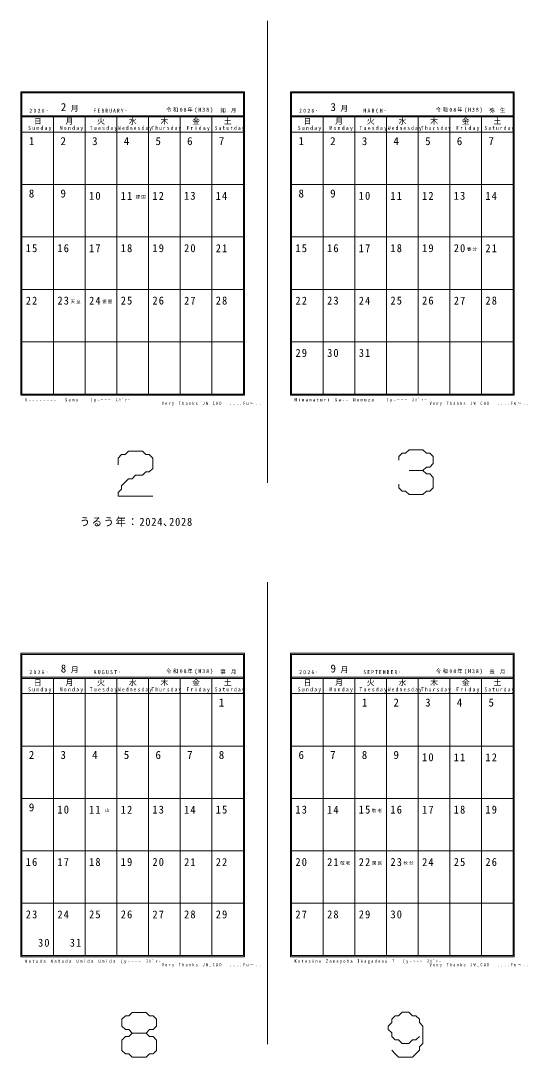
# Model space of a CAD drawing. Units: millimetres on the paper. Extents: x -557 to 659, y -402 to 385.
# Drawn here: x -259 to -33, y -90.2 to 384.7 of the extents above; entities that cross this region are included whole.
import ezdxf
from ezdxf.enums import TextEntityAlignment as Align

# ---------------------------------------------------------------- set-up
doc = ezdxf.new("R2010")
doc.units = ezdxf.units.MM
doc.layers.add('0-0_予定書込み', color=7, linetype='Continuous', lineweight=13)
doc.layers.add('0-F_枠等', color=7, linetype='Continuous', lineweight=13)
for name, color, linetype in [('0-6_日付等', 7, 'Continuous'), ('0-D_ちょっと一言', 7, 'Continuous'), ('0-E_年', 7, 'Continuous')]:
    doc.layers.add(name, color=color, linetype=linetype)
doc.styles.add('ＭＳ 明朝', font='')
doc.styles.get('ＭＳ 明朝').set_extended_font_data('MS Mincho')

msp = doc.modelspace()

# ---------------------------------------------------------------- linework, layer by layer
at = {"layer": '0-F_枠等'}
for p, q in [((-145.972, 384.7), (-145.972, 172.98)), ((-258.472, 351.619), (-156.972, 351.619)), ((-258.472, 351.619), (-258.472, 213.619)), ((-156.972, 213.619), (-156.972, 351.619)), ((-156.472, 352.119), (-156.472, 213.119)), ((-135.472, 213.119), (-135.472, 352.119)), ((-135.472, 352.119), (-32.972, 352.119)), ((-134.972, 213.619), (-134.972, 351.619)), ((-134.972, 351.619), (-33.472, 351.619)), ((-33.472, 213.619), (-33.472, 351.619)), ((-32.972, 213.119), (-32.972, 352.119)), ((-156.972, 341.119), (-258.472, 341.119)), ((-156.972, 340.62), (-258.472, 340.62)), ((-243.972, 333.62), (-243.972, 340.62)), ((-229.472, 340.62), (-229.472, 333.62)), ((-214.972, 340.62), (-214.972, 333.62)), ((-200.472, 340.62), (-200.472, 333.62)), ((-185.972, 340.62), (-185.972, 333.62)), ((-171.472, 340.62), (-171.472, 333.62)), ((-134.972, 341.119), (-33.472, 341.119)), ((-134.972, 340.62), (-33.472, 340.62)), ((-120.472, 333.62), (-120.472, 340.62)), ((-105.972, 340.62), (-105.972, 333.62)), ((-91.472, 340.62), (-91.472, 333.62)), ((-76.972, 340.62), (-76.972, 333.62)), ((-62.472, 340.62), (-62.472, 333.62)), ((-47.972, 340.62), (-47.972, 333.62)), ((-156.972, 333.62), (-258.472, 333.62)), ((-33.472, 333.62), (-134.972, 333.62)), ((-258.972, 213.119), (-156.472, 213.119)), ((-258.472, 213.619), (-156.972, 213.619)), ((-135.472, 213.119), (-32.972, 213.119)), ((-134.972, 213.619), (-33.472, 213.619)), ((-145.972, 127.475), (-145.972, -84.245)), ((-258.472, 94.394), (-156.972, 94.394)), ((-258.472, 94.394), (-258.472, -43.606)), ((-156.972, -43.606), (-156.972, 94.394)), ((-156.472, 94.894), (-156.472, -44.105)), ((-135.472, -44.105), (-135.472, 94.894)), ((-135.472, 94.894), (-32.972, 94.894)), ((-134.972, -43.606), (-134.972, 94.394)), ((-134.972, 94.394), (-33.472, 94.394)), ((-33.472, -43.606), (-33.472, 94.394)), ((-32.972, -44.105), (-32.972, 94.894)), ((-156.972, 83.894), (-258.472, 83.894)), ((-156.972, 83.395), (-258.472, 83.395)), ((-243.972, 76.395), (-243.972, 83.395)), ((-229.472, 83.395), (-229.472, 76.395)), ((-214.972, 83.395), (-214.972, 76.395)), ((-200.472, 83.395), (-200.472, 76.395)), ((-185.972, 83.395), (-185.972, 76.395)), ((-171.472, 83.395), (-171.472, 76.395)), ((-134.972, 83.894), (-33.472, 83.894)), ((-134.972, 83.395), (-33.472, 83.395)), ((-120.472, 76.395), (-120.472, 83.395)), ((-105.972, 83.395), (-105.972, 76.395)), ((-91.472, 83.395), (-91.472, 76.395)), ((-76.972, 83.395), (-76.972, 76.395)), ((-62.472, 83.395), (-62.472, 76.395)), ((-47.972, 83.395), (-47.972, 76.395)), ((-156.972, 76.395), (-258.472, 76.395)), ((-33.472, 76.395), (-134.972, 76.395)), ((-258.972, -44.105), (-156.472, -44.105)), ((-258.472, -43.606), (-156.972, -43.606)), ((-135.472, -44.105), (-32.972, -44.105)), ((-134.972, -43.606), (-33.472, -43.606))]:
    msp.add_line(p, q, dxfattribs=at)
at = {"layer": '0-F_枠等', "color": 4, "lineweight": 5}
for p, q in [((-243.972, 213.619), (-243.972, 333.62)), ((-229.472, 333.62), (-229.472, 213.619)), ((-214.972, 333.62), (-214.972, 213.619)), ((-200.472, 333.62), (-200.472, 213.619)), ((-185.972, 333.62), (-185.972, 213.619)), ((-171.472, 333.62), (-171.472, 213.619)), ((-120.472, 213.619), (-120.472, 333.62)), ((-105.972, 333.62), (-105.972, 213.619)), ((-91.472, 333.62), (-91.472, 213.619)), ((-76.972, 333.62), (-76.972, 213.619)), ((-62.472, 333.62), (-62.472, 213.619)), ((-47.972, 333.62), (-47.972, 213.619)), ((-156.972, 309.62), (-258.472, 309.62)), ((-33.472, 309.62), (-134.972, 309.62)), ((-156.972, 285.619), (-258.472, 285.619)), ((-33.472, 285.619), (-134.972, 285.619)), ((-156.972, 261.62), (-258.472, 261.62)), ((-33.472, 261.62), (-134.972, 261.62)), ((-156.972, 237.62), (-258.472, 237.62)), ((-33.472, 237.62), (-134.972, 237.62)), ((-243.972, -43.606), (-243.972, 76.395)), ((-229.472, 76.395), (-229.472, -43.606)), ((-214.972, 76.395), (-214.972, -43.606)), ((-200.472, 76.395), (-200.472, -43.606)), ((-185.972, 76.395), (-185.972, -43.606)), ((-171.472, 76.395), (-171.472, -43.606)), ((-120.472, -43.606), (-120.472, 76.395)), ((-105.972, 76.395), (-105.972, -43.606)), ((-91.472, 76.395), (-91.472, -43.606)), ((-76.972, 76.395), (-76.972, -43.606)), ((-62.472, 76.395), (-62.472, -43.606)), ((-47.972, 76.395), (-47.972, -43.606)), ((-156.972, 52.395), (-258.472, 52.395)), ((-33.472, 52.395), (-134.972, 52.395)), ((-156.972, 28.394), (-258.472, 28.394)), ((-33.472, 28.394), (-134.972, 28.394)), ((-156.972, 4.395), (-258.472, 4.395)), ((-33.472, 4.395), (-134.972, 4.395)), ((-156.972, -19.605), (-258.472, -19.605)), ((-33.472, -19.605), (-134.972, -19.605))]:
    msp.add_line(p, q, dxfattribs=at)
at = {"layer": '0-F_枠等', "color": 3}
for p, q in [((-209.599, 187.5), (-203.271, 187.5)), ((-81.135, 188.147), (-74.807, 188.147)), ((-214.345, 184.336), (-214.345, 181.172)), ((-206.435, 176.426), (-203.271, 176.426)), ((-81.135, 167.581), (-74.807, 167.581)), ((-207.882, -69.626), (-201.554, -69.626)), ((-84.346, -69.578), (-81.182, -69.578)), ((-212.628, -72.79), (-212.628, -75.954)), ((-196.808, -72.79), (-196.808, -75.954)), ((-207.882, -79.119), (-201.554, -79.119)), ((-212.628, -82.282), (-212.628, -87.029)), ((-196.808, -82.282), (-196.808, -87.029)), ((-84.346, -83.816), (-81.182, -83.816)), ((-207.882, -90.193), (-201.554, -90.193))]:
    msp.add_line(p, q, dxfattribs=at)
at = {"layer": '0-F_枠等'}
for points in [[(-156.472, 352.119), (-258.972, 352.119), (-258.972, 213.119)], [(-156.472, 94.894), (-258.972, 94.894), (-258.972, -44.105)]]:
    msp.add_lwpolyline(points, dxfattribs=at)
at = {"layer": '0-F_枠等', "color": 3}
for points in [[(-209.599, 187.5), (-211.181, 185.918), (-212.763, 185.918), (-214.345, 184.336)], [(-203.271, 187.5), (-201.689, 185.918), (-200.107, 185.918), (-198.525, 184.336)], [(-81.135, 188.147), (-82.717, 186.565), (-84.299, 186.565), (-85.881, 184.983), (-85.881, 183.401)], [(-74.807, 188.147), (-73.225, 186.565), (-71.643, 186.565), (-70.061, 184.983), (-70.061, 181.819), (-71.643, 180.237), (-73.225, 180.237), (-74.807, 178.655)], [(-198.525, 184.336), (-198.525, 179.59), (-200.107, 178.008), (-201.689, 178.008), (-203.271, 176.426)], [(-206.435, 176.426), (-208.017, 174.844), (-209.599, 174.844), (-211.181, 173.262), (-212.763, 171.68), (-212.763, 170.098), (-214.345, 168.516), (-214.345, 166.934), (-198.525, 166.934)], [(-81.135, 178.655), (-74.807, 178.655), (-73.225, 177.073), (-71.643, 177.073), (-70.061, 175.491), (-70.061, 170.745)], [(-85.881, 172.327), (-85.881, 170.745), (-84.299, 169.163), (-82.717, 169.163), (-81.135, 167.581)], [(-70.061, 170.745), (-71.643, 169.163), (-73.225, 169.163), (-74.807, 167.581)], [(-207.882, -69.626), (-209.464, -71.208), (-211.046, -71.208), (-212.628, -72.79)], [(-201.554, -69.626), (-199.972, -71.208), (-198.39, -71.208), (-196.808, -72.79)], [(-84.346, -69.578), (-85.928, -71.159), (-87.51, -71.159), (-89.092, -72.741), (-89.092, -74.323), (-90.674, -75.906), (-90.674, -77.488), (-89.092, -79.07), (-89.092, -80.652), (-87.51, -82.234), (-85.928, -82.234), (-84.346, -83.816)], [(-81.182, -69.578), (-79.6, -71.159), (-78.018, -71.159), (-76.436, -72.741), (-76.436, -74.323), (-74.854, -75.906), (-74.854, -83.816)], [(-212.628, -75.954), (-211.046, -77.536), (-209.464, -77.536), (-207.882, -79.119)], [(-196.808, -75.954), (-198.39, -77.536), (-199.972, -77.536), (-201.554, -79.119)], [(-207.882, -79.119), (-209.464, -80.701), (-211.046, -80.701), (-212.628, -82.282)], [(-201.554, -79.119), (-199.972, -80.701), (-198.39, -80.701), (-196.808, -82.282)], [(-76.436, -80.652), (-78.018, -82.234), (-79.6, -82.234), (-81.182, -83.816)], [(-74.854, -83.816), (-76.436, -85.398), (-76.436, -86.98), (-78.018, -88.562), (-79.6, -90.144)], [(-212.628, -87.029), (-211.046, -88.611), (-209.464, -88.611), (-207.882, -90.193)], [(-196.808, -87.029), (-198.39, -88.611), (-199.972, -88.611), (-201.554, -90.193)], [(-89.092, -86.98), (-87.51, -88.562), (-85.928, -90.144), (-79.6, -90.144)]]:
    msp.add_lwpolyline(points, dxfattribs=at)

# ---------------------------------------------------------------- texts
at = {"layer": '0-0_予定書込み', "insert": (-231.957, 152.89), "char_height": 3.666, "attachment_point": 7, "style": 'ＭＳ 明朝'}
msp.add_mtext('\\T1.15;\\W0.95;うるう年：2024､2028', dxfattribs=at)
at = {"layer": '0-6_日付等', "color": 6, "style": 'ＭＳ 明朝'}
for s, p in [('1', (-255.28, 326.619)), ('1', (-131.779, 326.62)), ('8', (-255.279, 302.62)), ('8', (-131.779, 302.62)), ('2', (-255.279, 45.394)), ('6', (-131.78, 45.394)), ('9', (-255.28, 21.395))]:
    msp.add_text(s, height=3.666, dxfattribs=at).set_placement(p, align=Align.BOTTOM_LEFT)
at = {"layer": '0-6_日付等', "style": 'ＭＳ 明朝'}
for s, height, p in [('2', 3.666, (-240.779, 326.62)), ('3', 3.666, (-226.279, 326.62)), ('4', 3.666, (-211.779, 326.62)), ('5', 3.666, (-197.279, 326.62)), ('6', 3.666, (-182.779, 326.62)), ('2', 3.666, (-117.279, 326.62)), ('3', 3.666, (-102.779, 326.62)), ('4', 3.666, (-88.279, 326.62)), ('5', 3.666, (-73.779, 326.62)), ('6', 3.666, (-59.279, 326.619)), ('9', 3.666, (-240.779, 302.62)), ('9', 3.666, (-117.279, 302.62)), ('1', 3.666, (-102.779, 69.395)), ('2', 3.666, (-88.279, 69.395)), ('3', 3.666, (-73.78, 69.394)), ('4', 3.666, (-59.28, 69.395)), ('3', 3.666, (-240.779, 45.395)), ('4', 3.666, (-226.279, 45.395)), ('5', 3.666, (-211.78, 45.395)), ('6', 3.666, (-197.279, 45.395)), ('7', 3.666, (-182.78, 45.395)), ('7', 3.666, (-117.28, 45.395)), ('8', 3.666, (-102.779, 45.395)), ('9', 3.666, (-88.28, 45.395)), ('山', 1.466, (-220.414, 21.895))]:
    msp.add_text(s, height=height, dxfattribs=at).set_placement(p, align=Align.BOTTOM_LEFT)
at = {"layer": '0-6_日付等', "color": 3, "style": 'ＭＳ 明朝'}
for s, p in [('7', (-168.279, 326.62)), ('7', (-44.779, 326.62)), ('1', (-168.28, 69.395)), ('5', (-44.779, 69.394)), ('8', (-168.28, 45.395))]:
    msp.add_text(s, height=3.666, dxfattribs=at).set_placement(p, align=Align.BOTTOM_LEFT)
at = {"layer": '0-6_日付等', "attachment_point": 7, "style": 'ＭＳ 明朝'}
for s, insert, char_height in [('\\T1.21;\\W0.95;10', (-227.654, 302.62), 3.666), ('\\T1.32;\\W0.95;\\~建国', (-207.788, 303.12), 1.466), ('\\T1.21;\\W0.95;12', (-198.654, 302.62), 3.666), ('\\T1.21;\\W0.95;13', (-184.154, 302.62), 3.666), ('\\T1.21;\\W0.95;10', (-104.154, 302.62), 3.666), ('\\T1.21;\\W0.95;11', (-89.654, 302.62), 3.666), ('\\T1.21;\\W0.95;12', (-75.154, 302.62), 3.666), ('\\T1.21;\\W0.95;13', (-60.654, 302.619), 3.666), ('\\T1.21;\\W0.95;16', (-242.154, 278.62), 3.666), ('\\T1.21;\\W0.95;17', (-227.654, 278.62), 3.666), ('\\T1.21;\\W0.95;18', (-213.154, 278.62), 3.666), ('\\T1.21;\\W0.95;19', (-198.654, 278.62), 3.666), ('\\T1.21;\\W0.95;20', (-184.154, 278.62), 3.666), ('\\T1.21;\\W0.95;16', (-118.654, 278.62), 3.666), ('\\T1.21;\\W0.95;17', (-104.154, 278.62), 3.666), ('\\T1.21;\\W0.95;18', (-89.654, 278.62), 3.666), ('\\T1.21;\\W0.95;19', (-75.154, 278.62), 3.666), ('\\T1.25;春分', (-54.664, 279.12), 1.466), ('\\T1.25;天皇', (-236.164, 255.12), 1.466), ('\\T1.21;\\W0.95;24', (-227.654, 254.62), 3.666), ('\\T1.25;振替', (-221.664, 255.12), 1.466), ('\\T1.21;\\W0.95;25', (-213.154, 254.62), 3.666), ('\\T1.21;\\W0.95;26', (-198.654, 254.62), 3.666), ('\\T1.21;\\W0.95;27', (-184.154, 254.62), 3.666), ('\\T1.21;\\W0.95;23', (-118.654, 254.62), 3.666), ('\\T1.21;\\W0.95;24', (-104.154, 254.62), 3.666), ('\\T1.21;\\W0.95;25', (-89.654, 254.62), 3.666), ('\\T1.21;\\W0.95;26', (-75.154, 254.62), 3.666), ('\\T1.21;\\W0.95;27', (-60.654, 254.62), 3.666), ('\\T1.21;\\W0.95;30', (-118.655, 230.62), 3.666), ('\\T1.21;\\W0.95;31', (-104.155, 230.62), 3.666), ('\\T1.21;\\W0.95;10', (-75.155, 45.395), 3.666), ('\\T1.21;\\W0.95;11', (-60.655, 45.395), 3.666), ('\\T1.21;\\W0.95;10', (-242.155, 21.395), 3.666), ('\\T1.21;\\W0.95;12', (-213.155, 21.395), 3.666), ('\\T1.21;\\W0.95;13', (-198.654, 21.395), 3.666), ('\\T1.21;\\W0.95;14', (-184.155, 21.395), 3.666), ('\\T1.21;\\W0.95;14', (-118.655, 21.395), 3.666), ('\\T1.21;\\W0.95;15', (-104.154, 21.395), 3.666), ('\\T1.21;\\W0.95;16', (-89.654, 21.395), 3.666), ('\\T1.21;\\W0.95;17', (-75.155, 21.395), 3.666), ('\\T1.21;\\W0.95;18', (-60.655, 21.395), 3.666), ('\\T1.25;敬老', (-98.164, 21.895), 1.466), ('\\T1.21;\\W0.95;17', (-242.155, -2.605), 3.666), ('\\T1.21;\\W0.95;18', (-227.655, -2.605), 3.666), ('\\T1.21;\\W0.95;19', (-213.155, -2.605), 3.666), ('\\T1.21;\\W0.95;20', (-198.655, -2.605), 3.666), ('\\T1.21;\\W0.95;21', (-184.155, -2.605), 3.666), ('\\T1.21;\\W0.95;24', (-75.155, -2.605), 3.666), ('\\T1.21;\\W0.95;25', (-60.655, -2.605), 3.666), ('\\T1.25;敬老', (-112.664, -2.105), 1.466), ('\\T1.25;国民', (-98.164, -2.105), 1.466), ('\\T1.25;秋分', (-83.664, -2.105), 1.466), ('\\T1.21;\\W0.95;24', (-242.155, -26.605), 3.666), ('\\T1.21;\\W0.95;25', (-227.654, -26.605), 3.666), ('\\T1.21;\\W0.95;26', (-213.155, -26.605), 3.666), ('\\T1.21;\\W0.95;27', (-198.655, -26.605), 3.666), ('\\T1.21;\\W0.95;28', (-184.155, -26.605), 3.666), ('\\T1.21;\\W0.95;28', (-118.654, -26.605), 3.666), ('\\T1.21;\\W0.95;29', (-104.154, -26.605), 3.666), ('\\T1.21;\\W0.95;30', (-89.655, -26.605), 3.666), ('\\T1.21;\\W0.95;31', (-236.539, -39.605), 3.666)]:
    msp.add_mtext(s, dxfattribs=dict(at, insert=insert, char_height=char_height))
at = {"layer": '0-6_日付等', "color": 6, "char_height": 3.666, "attachment_point": 7, "style": 'ＭＳ 明朝'}
for s, insert in [('\\T1.21;\\W0.95;11', (-213.154, 302.62)), ('\\T1.21;\\W0.95;15', (-256.654, 278.62)), ('\\T1.21;\\W0.95;15', (-133.154, 278.62)), ('\\T1.21;\\W0.95;20', (-60.654, 278.62)), ('\\T1.21;\\W0.95;22', (-256.654, 254.62)), ('\\T1.21;\\W0.95;23', (-242.154, 254.62)), ('\\T1.21;\\W0.95;22', (-133.154, 254.62)), ('\\T1.21;\\W0.95;29', (-133.154, 230.62)), ('\\T1.21;\\W0.95;11', (-227.654, 21.395)), ('\\T1.21;\\W0.95;13', (-133.155, 21.394)), ('\\T1.21;\\W0.95;16', (-256.655, -2.605)), ('\\T1.21;\\W0.95;20', (-133.155, -2.606)), ('\\T1.21;\\W0.95;21', (-118.655, -2.605)), ('\\T1.21;\\W0.95;22', (-104.154, -2.605)), ('\\T1.21;\\W0.95;23', (-89.655, -2.605)), ('\\T1.21;\\W0.95;23', (-256.655, -26.605)), ('\\T1.21;\\W0.95;27', (-133.155, -26.606)), ('\\T1.21;\\W0.95;30', (-251.039, -39.605))]:
    msp.add_mtext(s, dxfattribs=dict(at, insert=insert))
at = {"layer": '0-6_日付等', "color": 3, "char_height": 3.666, "attachment_point": 7, "style": 'ＭＳ 明朝'}
for s, insert in [('\\T1.21;\\W0.95;14', (-169.654, 302.62)), ('\\T1.21;\\W0.95;14', (-46.154, 302.62)), ('\\T1.21;\\W0.95;21', (-169.654, 278.62)), ('\\T1.21;\\W0.95;21', (-46.154, 278.62)), ('\\T1.21;\\W0.95;28', (-169.654, 254.62)), ('\\T1.21;\\W0.95;28', (-46.154, 254.62)), ('\\T1.21;\\W0.95;12', (-46.154, 45.394)), ('\\T1.21;\\W0.95;15', (-169.655, 21.395)), ('\\T1.21;\\W0.95;19', (-46.154, 21.395)), ('\\T1.21;\\W0.95;22', (-169.655, -2.605)), ('\\T1.21;\\W0.95;26', (-46.154, -2.605)), ('\\T1.21;\\W0.95;29', (-169.655, -26.605))]:
    msp.add_mtext(s, dxfattribs=dict(at, insert=insert))
at = {"layer": '0-D_ちょっと一言', "char_height": 1.466, "attachment_point": 7, "style": 'ＭＳ 明朝'}
for s, insert in [('\\T1.54;\\W0.9;U--------\\~\\~Samu\\~\\~\\~(y-~~~\\~ｽﾊﾟｧｰ', (-257.033, 209.883)), ('\\T1.62;\\W0.8;Very\\~Thanks\\~JW_CAD\\~\\~....Fu～..', (-194.358, 208.283)), ('\\T1.56;\\W0.9;Hinamaturi\\~Sa--\\~Nomuzo\\~\\~\\~(y-~~~\\~ｽﾊﾟｧｰ', (-133.619, 209.883)), ('\\T1.62;\\W0.8;Very\\~Thanks\\~JW_CAD\\~\\~....Fu～..', (-71.742, 208.283)), ('\\T1.56;\\W0.9;Natuda\\~Natuda\\~Umida\\~Umida\\~(y-~~~\\~ｽﾊﾟｧｰ', (-257.033, -47.342)), ('\\T1.62;\\W0.8;Very\\~Thanks\\~JW_CAD\\~\\~....Fu～..', (-194.358, -48.942)), ('\\T1.57;\\W0.85;Kotosino\\~Zansyoha\\~Ikagadesu\\~?\\~\\~(y-~~~\\~ｽﾊﾟｧｰ', (-133.619, -47.342)), ('\\T1.62;\\W0.8;Very\\~Thanks\\~JW_CAD\\~\\~....Fu～..', (-71.742, -48.942))]:
    msp.add_mtext(s, dxfattribs=dict(at, insert=insert))
at = {"layer": '0-E_年', "char_height": 1.833, "attachment_point": 7, "style": 'ＭＳ 明朝'}
for s, insert in [('\\T1.48;\\W0.85;2026･', (-254.99, 342.534)), ('\\T1.34;\\W0.9;令和08年(H38)', (-192.365, 342.534)), ('\\T1.48;\\W0.85;2026･', (-131.49, 342.534)), ('\\T1.34;\\W0.9;令和08年(H38)', (-68.865, 342.534)), ('\\T1.48;\\W0.85;2026･', (-254.989, 85.309)), ('\\T1.34;\\W0.9;令和08年(H38)', (-192.365, 85.309)), ('\\T1.48;\\W0.85;2026･', (-131.49, 85.309)), ('\\T1.34;\\W0.9;令和08年(H38)', (-68.865, 85.309))]:
    msp.add_mtext(s, dxfattribs=dict(at, insert=insert))
at = {"layer": '0-F_枠等', "style": 'ＭＳ 明朝'}
for s, height, p in [('2', 3.666, (-240.629, 342.22)), ('3', 3.666, (-117.13, 342.222)), ('月', 2.566, (-236.07, 342.535)), ('月', 2.566, (-112.57, 342.535)), ('月', 2.566, (-238.472, 336.62)), ('火', 2.566, (-223.972, 336.62)), ('水', 2.566, (-209.472, 336.62)), ('木', 2.566, (-194.972, 336.62)), ('金', 2.566, (-180.472, 336.62)), ('月', 2.566, (-114.972, 336.62)), ('火', 2.566, (-100.472, 336.62)), ('水', 2.566, (-85.972, 336.62)), ('木', 2.566, (-71.472, 336.62)), ('金', 2.566, (-56.972, 336.62)), ('8', 3.666, (-240.629, 84.995)), ('月', 2.566, (-236.07, 85.31)), ('9', 3.666, (-117.13, 84.997)), ('月', 2.566, (-112.57, 85.31)), ('月', 2.566, (-238.472, 79.395)), ('火', 2.566, (-223.972, 79.395)), ('水', 2.566, (-209.472, 79.395)), ('木', 2.566, (-194.972, 79.395)), ('金', 2.566, (-180.472, 79.395)), ('月', 2.566, (-114.972, 79.395)), ('火', 2.566, (-100.472, 79.395)), ('水', 2.566, (-85.972, 79.395)), ('木', 2.566, (-71.472, 79.395)), ('金', 2.566, (-56.972, 79.395))]:
    msp.add_text(s, height=height, dxfattribs=at).set_placement(p, align=Align.BOTTOM_LEFT)
at = {"layer": '0-F_枠等', "color": 6, "style": 'ＭＳ 明朝'}
for p in [(-252.972, 336.62), (-129.472, 336.62), (-252.972, 79.395), (-129.472, 79.395)]:
    msp.add_text('日', height=2.566, dxfattribs=at).set_placement(p, align=Align.BOTTOM_LEFT)
at = {"layer": '0-F_枠等', "color": 3, "style": 'ＭＳ 明朝'}
for p in [(-165.972, 336.62), (-42.472, 336.62), (-165.972, 79.395), (-42.472, 79.395)]:
    msp.add_text('土', height=2.566, dxfattribs=at).set_placement(p, align=Align.BOTTOM_LEFT)
at = {"layer": '0-F_枠等', "char_height": 1.833, "attachment_point": 7, "style": 'ＭＳ 明朝'}
for s, insert in [('\\T1.49;\\W0.8;FEBRUARY･', (-225.57, 342.535)), ('\\T1.25;\\W0.95;如\\~月', (-167.579, 342.535)), ('\\T1.48;\\W0.85;MARCH･', (-102.07, 342.535)), ('\\T1.25;\\W0.95;弥\\~生', (-44.365, 342.535)), ('\\T1.48;\\W0.85;Monday', (-241.097, 334.12)), ('\\T1.48;\\W0.85;Tuesday', (-227.347, 334.12)), ('\\T1.49;\\W0.8;Wednesday', (-214.347, 334.12)), ('\\T1.48;\\W0.8;Thursday', (-199.097, 334.12)), ('\\T1.48;\\W0.85;Friday', (-183.097, 334.12)), ('\\T1.48;\\W0.85;Monday', (-117.597, 334.12)), ('\\T1.48;\\W0.85;Tuesday', (-103.847, 334.12)), ('\\T1.49;\\W0.8;Wednesday', (-90.847, 334.12)), ('\\T1.48;\\W0.8;Thursday', (-75.597, 334.12)), ('\\T1.48;\\W0.85;Friday', (-59.597, 334.12)), ('\\T1.48;\\W0.85;AUGUST･', (-225.57, 85.31)), ('\\T1.25;\\W0.95;葉\\~月', (-167.579, 85.31)), ('\\T1.49;\\W0.8;SEPTEMBER･', (-102.07, 85.31)), ('\\T1.25;\\W0.95;長\\~月', (-44.365, 85.31)), ('\\T1.48;\\W0.85;Monday', (-241.097, 76.895)), ('\\T1.48;\\W0.85;Tuesday', (-227.347, 76.895)), ('\\T1.49;\\W0.8;Wednesday', (-214.347, 76.895)), ('\\T1.48;\\W0.8;Thursday', (-199.097, 76.895)), ('\\T1.48;\\W0.85;Friday', (-183.097, 76.895)), ('\\T1.48;\\W0.85;Monday', (-117.597, 76.895)), ('\\T1.48;\\W0.85;Tuesday', (-103.847, 76.895)), ('\\T1.49;\\W0.8;Wednesday', (-90.847, 76.895)), ('\\T1.48;\\W0.8;Thursday', (-75.597, 76.895)), ('\\T1.48;\\W0.85;Friday', (-59.597, 76.895))]:
    msp.add_mtext(s, dxfattribs=dict(at, insert=insert))
at = {"layer": '0-F_枠等', "color": 6, "char_height": 1.833, "attachment_point": 7, "style": 'ＭＳ 明朝'}
for insert in [(-255.597, 334.12), (-132.097, 334.12), (-255.597, 76.895), (-132.097, 76.895)]:
    msp.add_mtext('\\T1.48;\\W0.85;Sunday', dxfattribs=dict(at, insert=insert))
at = {"layer": '0-F_枠等', "color": 3, "char_height": 1.833, "attachment_point": 7, "style": 'ＭＳ 明朝'}
for insert in [(-170.097, 334.12), (-46.597, 334.12), (-170.097, 76.895), (-46.597, 76.895)]:
    msp.add_mtext('\\T1.48;\\W0.8;Saturday', dxfattribs=dict(at, insert=insert))

doc.saveas('drawing.dxf')
